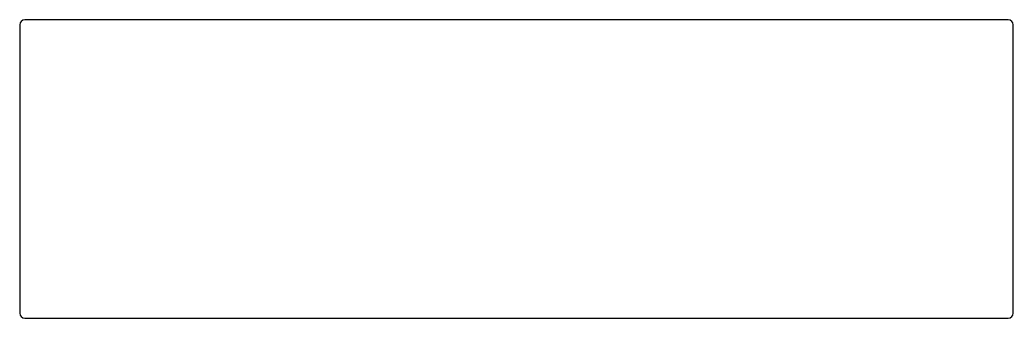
# Model space of a CAD drawing. Extents: x 0 to 100, y 0 to 30.
import ezdxf

# ---------------------------------------------------------------- set-up
doc = ezdxf.new("R2010")
doc.units = 0
doc.header["$MEASUREMENT"] = 0
doc.layers.get('0').update_dxf_attribs({"linetype": 'CONTINUOUS'})

msp = doc.modelspace()

# ---------------------------------------------------------------- linework, layer by layer
for p, q in [((99.5, 30), (0.5, 30)), ((0, 29.5), (0, 0.5)), ((100, 0.5), (100, 29.5)), ((0.5, 0), (99.5, 0))]:
    msp.add_line(p, q)
for centre, start, end in [((0.5, 29.5), 90, 180), ((99.5, 29.5), 0, 90), ((0.5, 0.5), 180, 270), ((99.5, 0.5), 270, 0)]:
    msp.add_arc(centre, 0.5, start, end)

doc.saveas('drawing.dxf')
